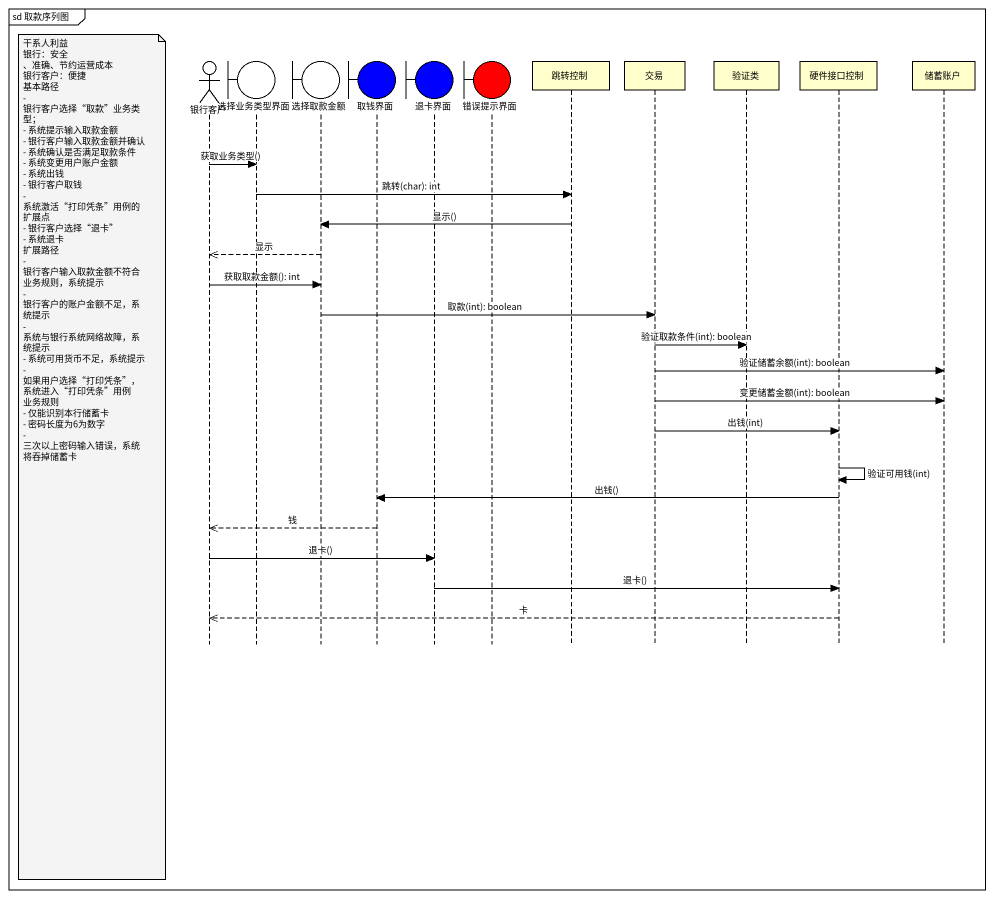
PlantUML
@startuml
mainframe sd 取款序列图
hide footbox
actor 银行客户
boundary 选择业务类型界面
boundary 选择取款金额
boundary 取钱界面 #0000FF
boundary 退卡界面 #0000FF
boundary 错误提示界面 #FF0000
participant 跳转控制
participant 交易
participant 验证类
participant 硬件接口控制
participant 储蓄账户

银行客户 -> 选择业务类型界面 : 获取业务类型()
选择业务类型界面 -> 跳转控制 : 跳转(char): int
跳转控制 -> 选择取款金额 : 显示()
选择取款金额 -->> 银行客户 : 显示
银行客户 -> 选择取款金额 : 获取取款金额(): int
选择取款金额 -> 交易 : 取款(int): boolean
交易 -> 验证类 : 验证取款条件(int): boolean
交易 -> 储蓄账户 : 验证储蓄余额(int): boolean
交易 -> 储蓄账户 : 变更储蓄金额(int): boolean
交易 -> 硬件接口控制 : 出钱(int)
note left of 银行客户
  干系人利益
  银行：安全 、准确、节约运营成本
  银行客户：便捷
  基本路径
  - 银行客户选择“取款”业务类型；
  - 系统提示输入取款金额
  - 银行客户输入取款金额并确认
  - 系统确认是否满足取款条件
  - 系统变更用户账户金额
  - 系统出钱
  - 银行客户取钱
  - 系统激活“打印凭条”用例的扩展点
  - 银行客户选择“退卡”
  - 系统退卡
  扩展路径
  - 银行客户输入取款金额不符合业务规则，系统提示
  - 银行客户的账户金额不足，系统提示
  - 系统与银行系统网络故障，系统提示
  - 系统可用货币不足，系统提示
  - 如果用户选择“打印凭条”，系统进入“打印凭条”用例
  业务规则
  - 仅能识别本行储蓄卡
  - 密码长度为6为数字
  - 三次以上密码输入错误，系统将吞掉储蓄卡
end note
硬件接口控制 -> 硬件接口控制 : 验证可用钱(int)
硬件接口控制 -> 取钱界面 : 出钱()
取钱界面 -->> 银行客户 : 钱
银行客户 -> 退卡界面 : 退卡()
退卡界面 -> 硬件接口控制 : 退卡()
硬件接口控制 -->> 银行客户 : 卡
@enduml
